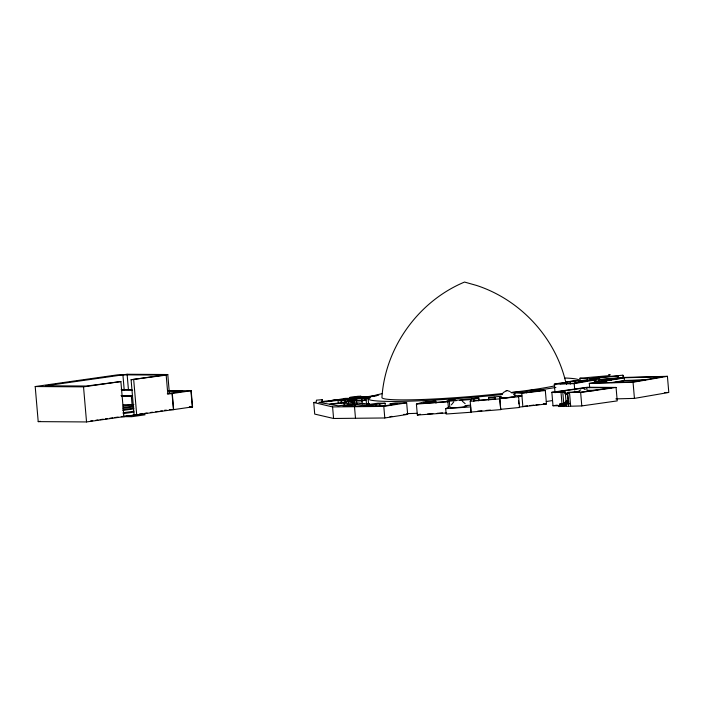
<?xml version="1.0" encoding="UTF-8"?>
<svg xmlns="http://www.w3.org/2000/svg" width="704" height="704" viewBox="0 0 704 704"><rect width="100%" height="100%" fill="white"/><g stroke="black" fill="none" stroke-linecap="round" stroke-linejoin="round"><path stroke-width="1.06" d="M456.641 400.602L449.319 401.148L449.803 406.745L445.694 408.654L446.151 414.031L471.002 412.254L470.228 401.289L471.918 398.834L478.755 398.279L473.651 399.045L473.537 400.682L494.78 398.878L494.894 397.355L488.532 397.892L488.567 397.399L500.958 396.352M385.255 405.337L385.079 403.234L363.308 405.935L385.906 405.662L396.986 403.779L389.937 403.735L395.358 402.97L406.657 402.82L407.651 414.383L384.789 417.974L333.582 418.484L314.714 414.084L313.729 402.512L316.272 402.151L316.439 400.171L322.212 399.678L322.054 401.544L339.645 399.599L348.154 399.52L342.654 399.916L345.805 400.435L345.981 402.538M451.37 404.844L453.763 401.922M471.302 399.722L471.9 398.622L478.738 398.068L478.94 400.435M471.002 412.254L470.686 406.666M503.184 392.612L506.915 390.509L510.198 391.53M578.776 391.098L580.791 389.858M435.996 403.119L435.829 401.122L425.163 402.292L423.359 403.304L445.852 401.632L448.307 400.259L455.18 399.749L453.851 400.497L478.738 398.068M446.662 412.949L417.349 415.043L416.407 404.07L447.894 401.817L449.319 401.148M450.806 407.273L450.27 407.475A8.307 0.598 -4.9 0 0 457.503 407.519A8.307 0.598 -4.9 0 0 466.708 406.217L466.682 406.058A8.307 0.598 -4.9 0 0 465.001 405.918M506.158 390.782L506.915 390.509M594.264 381.638L599.183 380.767M416.407 404.07L423.403 402.046L435.829 401.122M417.349 415.043L420.35 414.181M514.246 396.695L514.958 396.502L514.413 396.29M352.035 400.928L361.979 400.946L366.142 399.863L366.564 404.818M356.902 404.043L356.426 400.154L348.216 401.676M595.311 382.246L606.452 380.926M500.702 397.443L499.972 397.769L500.43 397.478M326.568 401.738L333.898 399.995L348.084 399.274L348.427 402.67M348.084 399.274L338.272 400.189M339.134 400.25L346.236 398.886L357.421 398.746M566.553 384.252L566.368 382.105L573.452 380.767L594.924 380.01L595.109 382.158M566.368 382.105L574.913 381.066L587.611 380.741L574.033 383.231L559.979 383.689L565.18 382.738L561.431 382.853L554.294 384.164L555.034 392.77M376.684 395.789L363.299 397.241L350.618 399.59L361.733 398.13L368.764 398.182L365.2 398.684L365.358 400.567M331.382 400.866L344.96 398.394L349.95 398.332L349.87 397.426L358.054 396.264L361.082 396.282L355.458 397.082L365.851 396.924M554.294 384.164L574.191 383.627L594.924 380.01M589.679 387.702L589.31 383.398L623.674 377.458L667.418 376.314L668.8 392.454L634.436 398.394L615.85 398.878M624.166 377.775L594.326 382.941L632.562 381.938L662.402 376.781L624.166 377.775L624.395 380.468L611.75 382.65M613.844 382.606L624.782 380.714L645.568 380.178M589.31 383.398L633.054 382.254L667.418 376.314M347.943 400.866L352.977 400.321L348.462 400.866M389.919 416.715L391.934 416.372M313.729 402.512L332.587 406.921L383.794 406.41L406.657 402.82M514.184 396.29A7.471 0.537 -4.9 0 1 514.73 396.519L512.134 397.126A7.559 0.537 -4.9 0 1 500.553 397.901L499.409 397.074L501.248 396.898M168.793 391.274L182.952 391.362L168.15 393.466L172.278 393.483L191.171 390.746L192.562 406.877L173.659 409.622L169.576 409.596M35.2 386.54L117.806 374.818L166.179 375.126L167.807 394.082L172.049 393.483L173.43 409.614L86.539 421.942L38.21 421.626L35.2 386.54L83.53 386.857L120.886 381.55L123.895 416.645L136.937 414.832L121.299 416.627L131.762 416.698L145.077 414.806L137.21 414.753M167.306 393.765L169.4 393.474L167.781 374.519L127.107 374.255L45.848 385.783L86.53 386.038L120.886 381.55M134.103 414.814L131.094 379.72L167.781 374.519M131.094 379.72L166.179 375.126M123.033 406.041L133.883 404.501M123.156 407.44L132.924 406.058M122.962 408.47L133.786 406.938M38.21 421.626L40.383 421.318M123.068 409.763L133.892 408.223M122.839 410.406L133.663 408.866M123.042 412.773L133.866 411.233M123.2 413.635L133.874 412.122M90.596 420.983L92.708 420.684M95.885 420.235L98.006 419.927M100.126 419.628L103.303 419.179M105.415 418.88L107.536 418.581M109.648 418.282L112.825 417.833M114.946 417.525L118.122 417.076M139.515 414.04L142.771 413.582M144.936 413.274L147.101 412.966M150.348 412.509L152.513 412.201M155.76 411.734L157.925 411.435M160.09 411.127L162.254 410.819M349.95 398.332L349.439 398.411L359.146 398.235M373.93 396.185L361.918 397.883L370.278 397.936M347.697 400.057L350.469 399.661M348.603 400.409L351.683 399.978M345.805 400.435L341.238 400.919L338.034 400.382L318.85 402.415L328.944 404.096L346.755 402.213L344.678 401.861L347.996 401.518L355.062 402.688L347.494 403.489L344.036 402.917L329.833 404.422L338.193 405.812L354.297 403.999L352.59 403.559L358.125 403.005L365.27 403.638L343.165 406.067L357.025 406.155L377.916 403.19L385.079 403.234M366.573 404.202L369.248 403.823L366.23 403.806M366.678 404.378L368.799 404.078M580.237 381.251L579.973 378.224L608.133 375.742M537.856 390.438L539.942 390.139L535.902 390.43L551.074 388.23A106.066 7.586 -4.9 0 0 555.887 387.42M560.12 405.786L553.001 405.742L551.848 392.286L587.277 387.262L616.07 387.446L617.223 400.893L581.794 405.918L558.87 406.534L558.774 405.451L566.474 405.064L558.774 405.451M568.63 403.691L567.662 392.392L581.161 392.119L611.794 387.781L586.766 387.614L556.134 391.961L565.206 392.022L566.078 402.239L568.999 402.257M551.848 392.286L565.206 392.022M564.81 393.457L567.978 393.008M571.146 392.55L578.547 391.503M565.347 393.615L568.524 393.166M573.83 392.418L579.128 391.662M567.662 392.392L580.642 392.471L616.07 387.446M565.435 394.706L567.494 394.416L568.049 400.875L565.99 401.166L568.902 401.183M566.078 402.239L563.684 402.582L568.542 402.609M559.856 403.946L570.469 403.7L559.856 403.946L560.041 406.094L561.836 406.111L558.87 406.534M553.001 405.742L557.295 405.126M560.041 406.094L562.162 405.794M378.761 395.164L364.003 397.109L368.271 397.179M511.465 392.586L521.893 391.626L522.069 393.694M526.645 392.902L526.469 390.834L535.99 389.734L545.318 390.526L546.471 403.973L519.033 407.123L519.543 407.484L518.619 396.722L518.109 396.37L521.946 395.93L515.046 395.595L514.818 392.911M521.893 391.626L516.63 392.234L523.125 392.779L540.197 390.799L534.257 390.298L526.469 390.834M511.535 392.753L521.717 393.237L545.318 390.526M524.278 406.226L527.472 405.856M529.61 405.61L533.878 405.117M536.017 404.87L539.22 404.501M605.458 376.473L587.259 378.937L579.973 378.224M594.572 378.55L589.802 379.086L594.229 379.632L594.475 380.556L594.238 377.863L622.873 375.197L624.026 377.722M518.619 396.722L499.743 398.561L500.729 409.614L471.143 412.051M500.667 409.323L519.543 407.484M599.623 379.852L599.438 377.696L618.253 376.068L618.71 377.819L599.57 379.482L599.43 378.954L595.496 379.298L595.681 381.445M594.238 377.863L594.519 378.928L599.641 378.479L599.438 377.696M622.943 377.819L598.954 379.896L599.262 381.075L611.01 380.292M477.646 411.162L481.897 410.802M486.147 410.441L490.398 410.08M470.228 401.289L499.805 398.851L500.729 409.614M459.782 400.365L471.284 399.511M465.494 405.574L470.721 405.178M427.513 414.031L432.872 413.635M437.158 413.318L442.508 412.922M445.694 408.654L470.545 406.877M610.72 380.072L602.307 380.591L601.946 379.852L620.849 378.514M351.613 400.418L356.426 400.154M365.2 398.684L368.922 398.499M366.617 404.281L369.406 404.14M351.023 400.602L366.142 399.863M607.71 380.222L610.465 380.142M604.146 380.838L606.901 380.767M624.395 380.468L645.154 379.922M664.426 392.568L667.709 392.48M349.87 397.426L363.299 397.241M403.542 414.436L407.651 414.383M596.79 390.368L586.995 390.306L586.766 387.614M587.638 390.614L594.176 390.658M121.141 389.497L131.886 389.558M121.625 390.254L132.22 390.315M168.846 390.597L191.171 390.746M565.365 394.407L567.494 394.416M121.026 395.622L132.678 395.701M121.466 396.29L131.358 396.352L132.246 406.683M123.288 404.694L132.079 404.747M189.367 406.859L192.562 406.877M190.177 406.903L192.306 406.912L190.925 390.782M164.683 410.186L166.593 410.203M366.722 404.721L368.887 404.756M543.356 403.709L546.471 403.973M466.69 406.102L466.215 406.014A8.589 0.616 -4.9 0 0 465.071 405.979M584.144 389.162L585.288 389.47M462.299 401.183L465.15 403.656M513.55 394.196L514.07 394.891M595.496 379.298L595.954 381.049M499.805 398.851L500.465 397.883A7.471 0.537 -4.9 0 0 511.94 397.118M633.054 382.254L634.436 398.394M622.873 375.197L623.058 377.353M618.253 376.068L618.438 378.224M594.519 378.928L594.792 382.149M587.259 378.937L587.435 380.952M580.642 392.471L581.794 405.918M574.913 381.066L575.098 383.214M574.191 383.627L574.746 390.078M570.108 381.973L570.293 384.12M569.501 392.401L570.654 405.847M568.348 403.999L568.533 406.155M566.386 403.99L566.562 406.138M562.804 392.357L563.772 403.656M563.508 405.486L563.596 406.56M561.009 392.348L561.977 403.647M561.651 403.955L561.748 405.029M521.717 393.237L522.87 406.683M518.478 400.673L518.76 403.902M494.894 397.355L495.079 399.511M488.567 397.399L488.717 400.048M478.5 398.649L478.685 400.796M473.651 399.045L473.836 401.192M447.894 401.817L448.369 407.414M383.794 406.41L384.789 417.974M379.729 403.99L379.914 406.094M375.901 403.964L376.077 406.067M368.139 398.904L368.676 405.09M361.733 398.13L361.891 400.013M361.979 400.946L362.234 403.911M361.222 397.285L361.302 398.2M354.834 404.413L355.01 406.516M354.138 399.502L354.306 401.386M354.508 406.789L355.502 418.352M347.494 403.489L347.67 405.592M345.25 399.634L345.523 402.794M344.036 402.917L344.3 406.067M341.238 400.919L341.422 403.022M338.034 400.382L338.307 403.542M332.587 406.921L333.582 418.484M322.212 399.678L322.388 401.782M172.278 393.483L173.659 409.622M133.698 379.738L136.699 414.823M127.107 374.255L128.418 389.567M122.91 374.854L124.221 390.166M83.53 386.857L86.539 421.942M552.13 400.602A106.066 7.586 -4.9 0 1 546.26 401.518M417.305 413.292A106.066 7.586 -4.9 0 1 406.683 413.635M526.715 391.706A106.066 7.586 -4.9 0 1 521.426 392.357M502.577 394.495A106.066 7.586 -4.9 0 1 390.394 401.421A106.066 7.586 -4.9 0 1 382.21 393.642M564.67 377.995A106.066 7.586 -4.9 0 1 578.961 381.383M554.902 385.818A92.224 6.591 -4.9 0 1 510.787 392.533M502.92 393.422A92.224 6.591 -4.9 0 1 381.929 397.698C385.018 347.679 418.326 301.294 464.534 282.058L476.564 285.446C520.062 299.622 554.963 337.005 565.594 381.568A92.224 6.591 -4.9 0 1 563.297 383.478M609.4 374.695L608.599 374.986L610.245 374.845L609.4 374.695M513.234 396.915L513.295 396.898"/></g></svg>
